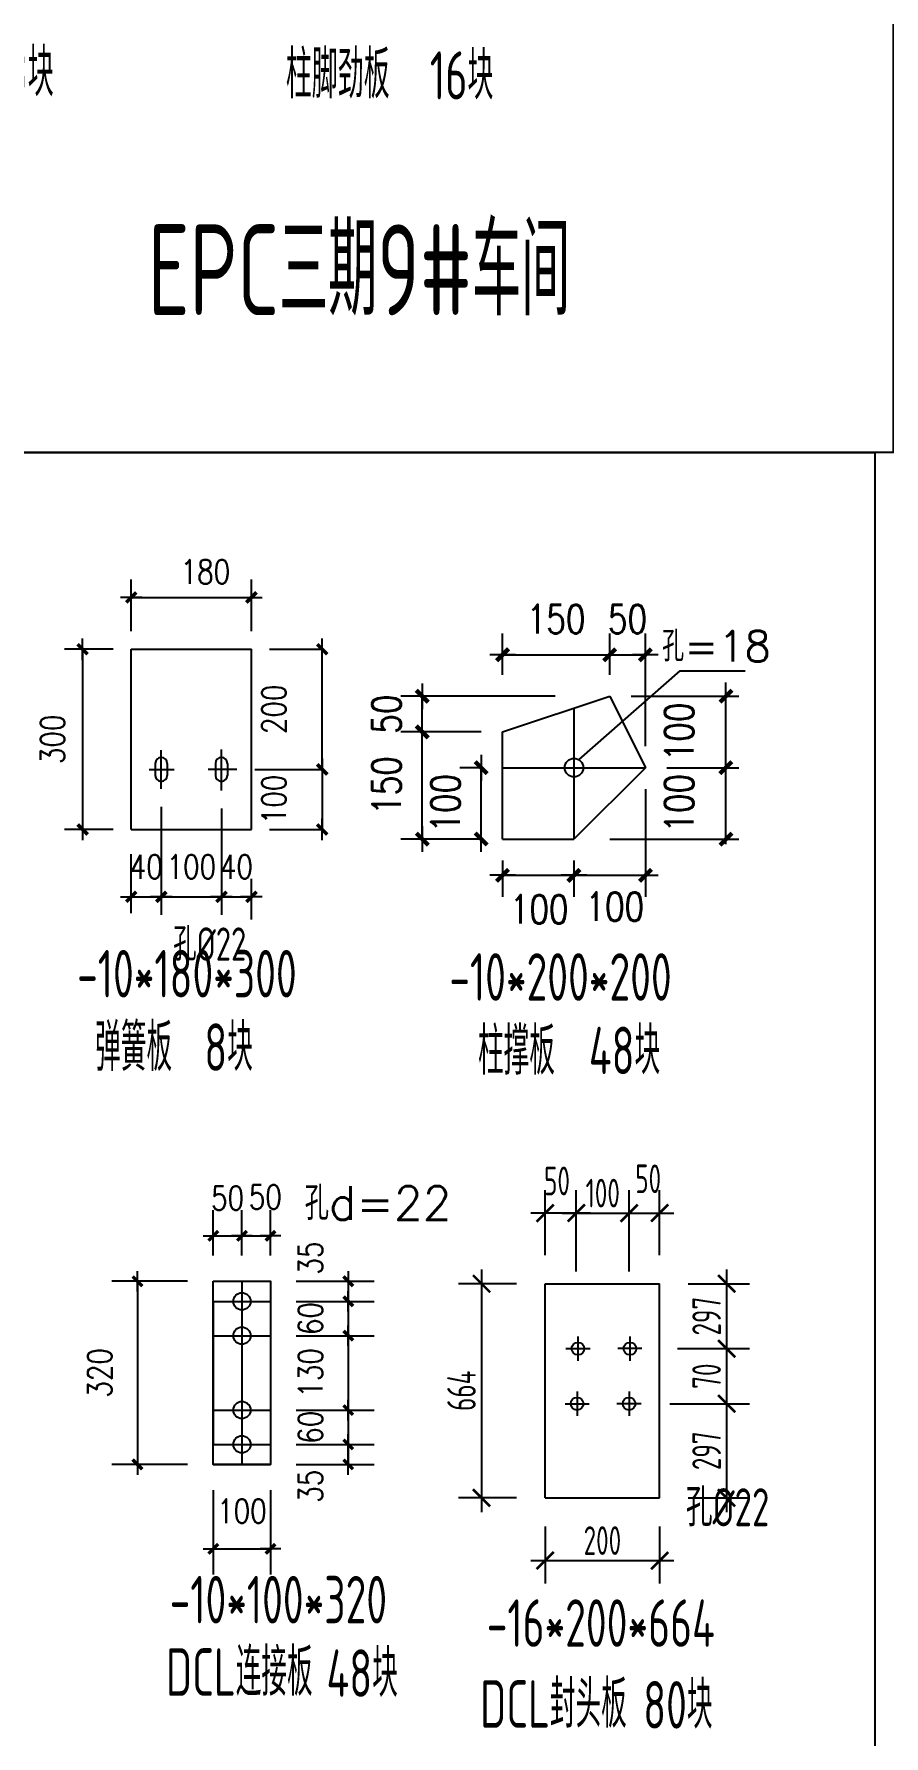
# Model space of a CAD drawing. Header units: millimetres. Extents: x 2451220 to 4527627, y -5186613 to -1639140.
# Drawn here: x 2467979 to 2470949, y -1691506 to -1685558 of the extents above; entities that cross this region are included whole.
import ezdxf
from ezdxf.enums import TextEntityAlignment as Align

# ---------------------------------------------------------------- set-up
doc = ezdxf.new("R2010")
doc.units = ezdxf.units.MM
doc.header["$LTSCALE"] = 1000
doc.header["$PDMODE"] = 34
doc.linetypes.add('CENTER', pattern=[50.8, 31.75, -6.35, 6.35, -6.35])
doc.layers.add('ADIM', color=3, linetype='Continuous')
doc.layers.add('轴线层', color=1, linetype='CENTER', lineweight=15)
doc.layers.add('钢架', color=7, linetype='Continuous', lineweight=25)
doc.styles.add('DIM_FONT', font='simplex.shx', dxfattribs={"width": 0.8, "bigfont": 'hztxt.shx'})
doc.styles.add('hz', font='gbenor.shx', dxfattribs={"width": 0.75, "height": 100, "bigfont": 'gbcbig.shx'})
doc.styles.get("Standard").update_dxf_attribs({"font": 'txt', "bigfont": 'gbcbig.shx'})
doc.styles.add('TSSD_Label', font='Tssdeng.shx', dxfattribs={"width": 0.7, "bigfont": 'hztxt.shx'})
doc.dimstyles.new('WGH(2)', dxfattribs={"dimscale": 1.2, "dimtxt": 100, "dimasz": 0.5, "dimexe": 75, "dimexo": 75, "dimgap": 75, "dimtad": 1, "dimdec": 0, "dimlfac": 0.5, "dimzin": 0, "dimdsep": 46, "dimtxsty": 'DIM_FONT', "dimblk1": '_DIMX', "dimblk2": '_DIMX', "dimsah": 1, "dimcen": 0.09, "dimclrd": 3, "dimclre": 3, "dimclrt": 7, "dimadec": 0, "dimazin": 0, "dimtfac": 1, "dimtdec": 0, "dimtix": 1, "dimtmove": 2, "dimatfit": 3, "dimldrblk": '_DIMX', "dimfxl": 1, "dimtolj": 1, "dimtzin": 0, "dimarcsym": 0})
doc.dimstyles.new('细化2倍GJ标注', dxfattribs={"dimtxt": 150, "dimasz": 60, "dimexe": 80, "dimexo": 100, "dimgap": 20, "dimtad": 1, "dimdec": 0, "dimlfac": 0.5, "dimzin": 0, "dimdsep": 46, "dimtxsty": 'hz', "dimblk1": 'ARCHTICK', "dimblk2": 'ARCHTICK', "dimsah": 1, "dimcen": 0.09, "dimdle": 50, "dimclrd": 3, "dimclre": 3, "dimclrt": 7, "dimadec": 0, "dimazin": 0, "dimtfac": 1, "dimtdec": 0, "dimtix": 1, "dimtmove": 2, "dimatfit": 3, "dimfxl": 1, "dimtolj": 1, "dimtzin": 0, "dimarcsym": 0})

# ---------------------------------------------------------------- blocks, each defined once
blk = doc.blocks.new('_DIMX')
blk.add_line((-150, 0), (150, 0))
at = {"const_width": 50}
blk.add_lwpolyline([(-70, -70), (70, 70)], dxfattribs=at)
blk = doc.blocks.new('*D1272')
at = {"color": 3, "lineweight": -2}
for p, q in [((2468515.1, -1689917.3), (2468250, -1689917.3)), ((2468340, -1689917.5), (2468340, -1690557)), ((2468515.1, -1690557.3), (2468250, -1690557.3))]:
    blk.add_line(p, q, dxfattribs=at)
at = {"layer": 'Defpoints', "color": 0}
for p in [(2468605.1, -1689917.3), (2468340, -1690557.3), (2468605.1, -1690557.3)]:
    blk.add_point(p, dxfattribs=at)
at = {"color": 3, "lineweight": -2, "xscale": 0.24, "yscale": 0.24, "zscale": 0.24}
for p, rotation in [((2468340, -1689917.3), 90), ((2468340, -1690557.3), 270)]:
    blk.add_blockref('_DIMX', p, dxfattribs=dict(at, rotation=rotation))
at = {"color": 7, "insert": (2468208, -1690237.3), "char_height": 84, "attachment_point": 5, "rotation": 90, "style": 'DIM_FONT'}
blk.add_mtext('\\A1;320', dxfattribs=at)
blk = doc.blocks.new('*D1273')
at = {"color": 3, "lineweight": -2}
for p, q in [((2468895.1, -1689917.3), (2469166.8, -1689917.3)), ((2469076.8, -1689917), (2469076.8, -1689916.8)), ((2469076.8, -1689917.3), (2469076.8, -1689987.3)), ((2468895.1, -1689987.3), (2469166.8, -1689987.3)), ((2469076.8, -1689987.5), (2469076.8, -1689987.7))]:
    blk.add_line(p, q, dxfattribs=at)
at = {"layer": 'Defpoints', "color": 0}
for p in [(2468805.1, -1689917.3), (2468805.1, -1689987.3), (2469076.8, -1689987.3)]:
    blk.add_point(p, dxfattribs=at)
at = {"color": 3, "lineweight": -2, "xscale": 0.24, "yscale": 0.24, "zscale": 0.24}
for p, rotation in [((2469076.8, -1689917.3), 270), ((2469076.8, -1689987.3), 90)]:
    blk.add_blockref('_DIMX', p, dxfattribs=dict(at, rotation=rotation))
at = {"color": 7, "insert": (2468944.8, -1689835.9), "char_height": 84, "attachment_point": 5, "rotation": 90, "style": 'DIM_FONT'}
blk.add_mtext('\\A1;35', dxfattribs=at)
blk = doc.blocks.new('*D1274')
at = {"color": 3, "lineweight": -2}
for p, q in [((2468895.1, -1689987.3), (2469166.8, -1689987.3)), ((2469076.8, -1689987), (2469076.8, -1689986.8)), ((2469076.8, -1689987.3), (2469076.8, -1690107.3)), ((2468895.1, -1690107.3), (2469166.8, -1690107.3)), ((2469076.8, -1690107.5), (2469076.8, -1690107.7))]:
    blk.add_line(p, q, dxfattribs=at)
at = {"layer": 'Defpoints', "color": 0}
for p in [(2468805.1, -1689987.3), (2468805.1, -1690107.3), (2469076.8, -1690107.3)]:
    blk.add_point(p, dxfattribs=at)
at = {"color": 3, "lineweight": -2, "xscale": 0.24, "yscale": 0.24, "zscale": 0.24}
for p, rotation in [((2469076.8, -1689987.3), 270), ((2469076.8, -1690107.3), 90)]:
    blk.add_blockref('_DIMX', p, dxfattribs=dict(at, rotation=rotation))
at = {"color": 7, "insert": (2468944.8, -1690047.3), "char_height": 84, "attachment_point": 5, "rotation": 90, "style": 'DIM_FONT'}
blk.add_mtext('\\A1;60', dxfattribs=at)
blk = doc.blocks.new('*D1275')
at = {"color": 3, "lineweight": -2}
for p, q in [((2469076.8, -1690107), (2469076.8, -1690106.8)), ((2468895.1, -1690107.3), (2469166.8, -1690107.3)), ((2469076.8, -1690107.3), (2469076.8, -1690367.3)), ((2468895.1, -1690367.3), (2469166.8, -1690367.3)), ((2469076.8, -1690367.5), (2469076.8, -1690367.7))]:
    blk.add_line(p, q, dxfattribs=at)
at = {"layer": 'Defpoints', "color": 0}
for p in [(2468805.1, -1690107.3), (2468805.1, -1690367.3), (2469076.8, -1690367.3)]:
    blk.add_point(p, dxfattribs=at)
at = {"color": 3, "lineweight": -2, "xscale": 0.24, "yscale": 0.24, "zscale": 0.24}
for p, rotation in [((2469076.8, -1690107.3), 270), ((2469076.8, -1690367.3), 90)]:
    blk.add_blockref('_DIMX', p, dxfattribs=dict(at, rotation=rotation))
at = {"color": 7, "insert": (2468944.8, -1690237.3), "char_height": 84, "attachment_point": 5, "rotation": 90, "style": 'DIM_FONT'}
blk.add_mtext('\\A1;130', dxfattribs=at)
blk = doc.blocks.new('*D1276')
at = {"color": 3, "lineweight": -2}
for p, q in [((2468895.1, -1690367.3), (2469166.8, -1690367.3)), ((2469076.8, -1690367), (2469076.8, -1690366.8)), ((2469076.8, -1690367.3), (2469076.8, -1690487.3)), ((2468895.1, -1690487.3), (2469166.8, -1690487.3)), ((2469076.8, -1690487.5), (2469076.8, -1690487.7))]:
    blk.add_line(p, q, dxfattribs=at)
at = {"layer": 'Defpoints', "color": 0}
for p in [(2468805.1, -1690367.3), (2468805.1, -1690487.3), (2469076.8, -1690487.3)]:
    blk.add_point(p, dxfattribs=at)
at = {"color": 3, "lineweight": -2, "xscale": 0.24, "yscale": 0.24, "zscale": 0.24}
for p, rotation in [((2469076.8, -1690367.3), 270), ((2469076.8, -1690487.3), 90)]:
    blk.add_blockref('_DIMX', p, dxfattribs=dict(at, rotation=rotation))
at = {"color": 7, "insert": (2468944.8, -1690427.3), "char_height": 84, "attachment_point": 5, "rotation": 90, "style": 'DIM_FONT'}
blk.add_mtext('\\A1;60', dxfattribs=at)
blk = doc.blocks.new('*D1277')
at = {"color": 3, "lineweight": -2}
for p, q in [((2468895.1, -1690487.3), (2469166.8, -1690487.3)), ((2469076.8, -1690487), (2469076.8, -1690486.8)), ((2469076.8, -1690487.3), (2469076.8, -1690557.3)), ((2468895.1, -1690557.3), (2469166.8, -1690557.3)), ((2469076.8, -1690557.5), (2469076.8, -1690557.7))]:
    blk.add_line(p, q, dxfattribs=at)
at = {"layer": 'Defpoints', "color": 0}
for p in [(2468805.1, -1690487.3), (2468805.1, -1690557.3), (2469076.8, -1690557.3)]:
    blk.add_point(p, dxfattribs=at)
at = {"color": 3, "lineweight": -2, "xscale": 0.24, "yscale": 0.24, "zscale": 0.24}
for p, rotation in [((2469076.8, -1690487.3), 270), ((2469076.8, -1690557.3), 90)]:
    blk.add_blockref('_DIMX', p, dxfattribs=dict(at, rotation=rotation))
at = {"color": 7, "insert": (2468944.8, -1690633.6), "char_height": 84, "attachment_point": 5, "rotation": 90, "style": 'DIM_FONT'}
blk.add_mtext('\\A1;35', dxfattribs=at)
blk = doc.blocks.new('*D1278')
at = {"color": 3, "lineweight": -2}
for p, q in [((2468605.1, -1689827.3), (2468605.1, -1689668.3)), ((2468705.1, -1689827.3), (2468705.1, -1689668.3)), ((2468604.9, -1689758.3), (2468604.6, -1689758.3)), ((2468605.1, -1689758.3), (2468705.1, -1689758.3)), ((2468705.3, -1689758.3), (2468705.6, -1689758.3))]:
    blk.add_line(p, q, dxfattribs=at)
at = {"layer": 'Defpoints', "color": 0}
for p in [(2468705.1, -1689758.3), (2468605.1, -1689917.3), (2468705.1, -1689917.3)]:
    blk.add_point(p, dxfattribs=at)
at = {"color": 3, "lineweight": -2, "xscale": 0.24, "yscale": 0.24, "zscale": 0.24}
blk.add_blockref('_DIMX', (2468605.1, -1689758.3), dxfattribs=at)
at = {"color": 3, "lineweight": -2, "xscale": 0.24, "yscale": 0.24, "zscale": 0.24, "rotation": 180}
blk.add_blockref('_DIMX', (2468705.1, -1689758.3), dxfattribs=at)
at = {"color": 7, "insert": (2468655.1, -1689626.3), "char_height": 84, "attachment_point": 5, "style": 'DIM_FONT'}
blk.add_mtext('\\A1;50', dxfattribs=at)
blk = doc.blocks.new('*D1279')
at = {"color": 3, "lineweight": -2}
for p, q in [((2468705.1, -1689827.3), (2468705.1, -1689668.3)), ((2468805.1, -1689827.3), (2468805.1, -1689668.3)), ((2468704.9, -1689758.3), (2468704.6, -1689758.3)), ((2468705.1, -1689758.3), (2468805.1, -1689758.3)), ((2468805.3, -1689758.3), (2468805.6, -1689758.3))]:
    blk.add_line(p, q, dxfattribs=at)
at = {"layer": 'Defpoints', "color": 0}
for p in [(2468805.1, -1689758.3), (2468705.1, -1689917.3), (2468805.1, -1689917.3)]:
    blk.add_point(p, dxfattribs=at)
at = {"color": 3, "lineweight": -2, "xscale": 0.24, "yscale": 0.24, "zscale": 0.24}
blk.add_blockref('_DIMX', (2468705.1, -1689758.3), dxfattribs=at)
at = {"color": 3, "lineweight": -2, "xscale": 0.24, "yscale": 0.24, "zscale": 0.24, "rotation": 180}
blk.add_blockref('_DIMX', (2468805.1, -1689758.3), dxfattribs=at)
at = {"color": 7, "insert": (2468786.9, -1689622.5), "char_height": 84, "attachment_point": 5, "style": 'DIM_FONT'}
blk.add_mtext('\\A1;50', dxfattribs=at)
blk = doc.blocks.new('*D1280')
at = {"color": 3, "lineweight": -2}
for p, q in [((2468605.1, -1690647.3), (2468605.1, -1690942.5)), ((2468805.1, -1690647.3), (2468805.1, -1690942.5)), ((2468604.9, -1690852.5), (2468604.6, -1690852.5)), ((2468605.1, -1690852.5), (2468805.1, -1690852.5)), ((2468805.3, -1690852.5), (2468805.6, -1690852.5))]:
    blk.add_line(p, q, dxfattribs=at)
at = {"layer": 'Defpoints', "color": 0}
for p in [(2468605.1, -1690557.3), (2468805.1, -1690557.3), (2468805.1, -1690852.5)]:
    blk.add_point(p, dxfattribs=at)
at = {"color": 3, "lineweight": -2, "xscale": 0.24, "yscale": 0.24, "zscale": 0.24}
blk.add_blockref('_DIMX', (2468605.1, -1690852.5), dxfattribs=at)
at = {"color": 3, "lineweight": -2, "xscale": 0.24, "yscale": 0.24, "zscale": 0.24, "rotation": 180}
blk.add_blockref('_DIMX', (2468805.1, -1690852.5), dxfattribs=at)
at = {"color": 7, "insert": (2468705.1, -1690720.5), "char_height": 84, "attachment_point": 5, "style": 'DIM_FONT'}
blk.add_mtext('\\A1;100', dxfattribs=at)
blk = doc.blocks.new('_ArchTick')
at = {"color": 0, "linetype": 'ByBlock', "const_width": 0.15}
blk.add_lwpolyline([(-0.5, -0.5), (0.5, 0.5)], dxfattribs=at)
blk = doc.blocks.new('*D1387')
at = {"color": 3, "lineweight": -2}
for p, q in [((2469764.9, -1689825.5), (2469764.9, -1689598.9)), ((2469873.8, -1689883.2), (2469873.8, -1689598.9)), ((2469923.8, -1689678.9), (2469714.9, -1689678.9))]:
    blk.add_line(p, q, dxfattribs=at)
at = {"layer": 'Defpoints', "color": 0}
for p in [(2469764.9, -1689678.9), (2469764.9, -1689925.5), (2469873.8, -1689983.2)]:
    blk.add_point(p, dxfattribs=at)
at = {"color": 3, "lineweight": -2, "xscale": 60, "yscale": 60, "zscale": 60, "rotation": 180}
blk.add_blockref('_ArchTick', (2469764.9, -1689678.9), dxfattribs=at)
at = {"color": 3, "lineweight": -2, "xscale": 60, "yscale": 60, "zscale": 60}
blk.add_blockref('_ArchTick', (2469873.8, -1689678.9), dxfattribs=at)
at = {"color": 7, "insert": (2469806.3, -1689566.6), "char_height": 100, "attachment_point": 5, "style": 'hz'}
blk.add_mtext('\\A1;50', dxfattribs=at)
blk = doc.blocks.new('*D167')
at = {"color": 3, "lineweight": -2}
for p, q in [((2469873.8, -1689783.2), (2469873.8, -1689598.9)), ((2470058.5, -1689883.2), (2470058.5, -1689598.9)), ((2469823.8, -1689678.9), (2470108.5, -1689678.9))]:
    blk.add_line(p, q, dxfattribs=at)
at = {"layer": 'Defpoints', "color": 0}
for p in [(2470058.5, -1689678.9), (2469873.8, -1689883.2), (2470058.5, -1689983.2)]:
    blk.add_point(p, dxfattribs=at)
at = {"color": 3, "lineweight": -2, "xscale": 60, "yscale": 60, "zscale": 60, "rotation": 180}
blk.add_blockref('_ArchTick', (2469873.8, -1689678.9), dxfattribs=at)
at = {"color": 3, "lineweight": -2, "xscale": 60, "yscale": 60, "zscale": 60}
blk.add_blockref('_ArchTick', (2470058.5, -1689678.9), dxfattribs=at)
at = {"color": 7, "insert": (2469966.2, -1689608.9), "char_height": 100, "attachment_point": 5, "style": 'hz'}
blk.add_mtext('\\A1;100', dxfattribs=at)
blk = doc.blocks.new('*D1388')
at = {"color": 3, "lineweight": -2}
for p, q in [((2470058.5, -1689783.2), (2470058.5, -1689598.9)), ((2470164.9, -1689825.5), (2470164.9, -1689598.9)), ((2470008.5, -1689678.9), (2470214.9, -1689678.9))]:
    blk.add_line(p, q, dxfattribs=at)
at = {"layer": 'Defpoints', "color": 0}
for p in [(2470164.9, -1689678.9), (2470058.5, -1689883.2), (2470164.9, -1689925.5)]:
    blk.add_point(p, dxfattribs=at)
at = {"color": 3, "lineweight": -2, "xscale": 60, "yscale": 60, "zscale": 60, "rotation": 180}
blk.add_blockref('_ArchTick', (2470058.5, -1689678.9), dxfattribs=at)
at = {"color": 3, "lineweight": -2, "xscale": 60, "yscale": 60, "zscale": 60}
blk.add_blockref('_ArchTick', (2470164.9, -1689678.9), dxfattribs=at)
at = {"color": 7, "insert": (2470124.9, -1689558.9), "char_height": 100, "attachment_point": 5, "style": 'hz'}
blk.add_mtext('\\A1;50', dxfattribs=at)
blk = doc.blocks.new('*D168')
at = {"color": 3, "lineweight": -2}
for p, q in [((2470264.9, -1689925.5), (2470479, -1689925.5)), ((2470399, -1689875.5), (2470399, -1690202.6)), ((2470227.1, -1690152.6), (2470479, -1690152.6))]:
    blk.add_line(p, q, dxfattribs=at)
at = {"layer": 'Defpoints', "color": 0}
for p in [(2470164.9, -1689925.5), (2470127.1, -1690152.6), (2470399, -1690152.6)]:
    blk.add_point(p, dxfattribs=at)
at = {"color": 3, "lineweight": -2, "xscale": 60, "yscale": 60, "zscale": 60}
for p, rotation in [((2470399, -1689925.5), 90), ((2470399, -1690152.6), 270)]:
    blk.add_blockref('_ArchTick', p, dxfattribs=dict(at, rotation=rotation))
at = {"color": 7, "insert": (2470329, -1690039), "char_height": 100, "attachment_point": 5, "rotation": 90, "style": 'hz'}
blk.add_mtext('\\A1;297', dxfattribs=at)
blk = doc.blocks.new('*D169')
at = {"color": 3, "lineweight": -2}
for p, q in [((2470399, -1690102.6), (2470399, -1690395.1)), ((2470327.1, -1690152.6), (2470479, -1690152.6)), ((2470200.2, -1690345.1), (2470479, -1690345.1))]:
    blk.add_line(p, q, dxfattribs=at)
at = {"layer": 'Defpoints', "color": 0}
for p in [(2470227.1, -1690152.6), (2470100.2, -1690345.1), (2470399, -1690345.1)]:
    blk.add_point(p, dxfattribs=at)
at = {"color": 3, "lineweight": -2, "xscale": 60, "yscale": 60, "zscale": 60}
for p, rotation in [((2470399, -1690152.6), 90), ((2470399, -1690345.1), 270)]:
    blk.add_blockref('_ArchTick', p, dxfattribs=dict(at, rotation=rotation))
at = {"color": 7, "insert": (2470329, -1690248.8), "char_height": 100, "attachment_point": 5, "rotation": 90, "style": 'hz'}
blk.add_mtext('\\A1;70', dxfattribs=at)
blk = doc.blocks.new('*D170')
at = {"color": 3, "lineweight": -2}
for p, q in [((2470399, -1690295.1), (2470399, -1690724.1)), ((2470200.2, -1690345.1), (2470479, -1690345.1)), ((2470264.9, -1690674.1), (2470479, -1690674.1))]:
    blk.add_line(p, q, dxfattribs=at)
at = {"layer": 'Defpoints', "color": 0}
for p in [(2470100.2, -1690345.1), (2470164.9, -1690674.1), (2470399, -1690674.1)]:
    blk.add_point(p, dxfattribs=at)
at = {"color": 3, "lineweight": -2, "xscale": 60, "yscale": 60, "zscale": 60}
for p, rotation in [((2470399, -1690345.1), 90), ((2470399, -1690674.1), 270)]:
    blk.add_blockref('_ArchTick', p, dxfattribs=dict(at, rotation=rotation))
at = {"color": 7, "insert": (2470329, -1690509.6), "char_height": 100, "attachment_point": 5, "rotation": 90, "style": 'hz'}
blk.add_mtext('\\A1;297', dxfattribs=at)
blk = doc.blocks.new('*D1389')
at = {"color": 3, "lineweight": -2}
for p, q in [((2469664.9, -1689925.5), (2469462.4, -1689925.5)), ((2469542.4, -1689875.5), (2469542.4, -1690724.1)), ((2469664.9, -1690674.1), (2469462.4, -1690674.1))]:
    blk.add_line(p, q, dxfattribs=at)
at = {"layer": 'Defpoints', "color": 0}
for p in [(2469764.9, -1689925.5), (2469542.4, -1690674.1), (2469764.9, -1690674.1)]:
    blk.add_point(p, dxfattribs=at)
at = {"color": 3, "lineweight": -2, "xscale": 60, "yscale": 60, "zscale": 60}
for p, rotation in [((2469542.4, -1689925.5), 90), ((2469542.4, -1690674.1), 270)]:
    blk.add_blockref('_ArchTick', p, dxfattribs=dict(at, rotation=rotation))
at = {"color": 7, "insert": (2469472.4, -1690299.8), "char_height": 100, "attachment_point": 5, "rotation": 90, "style": 'hz'}
blk.add_mtext('\\A1;664', dxfattribs=at)
blk = doc.blocks.new('*D171')
at = {"color": 3, "lineweight": -2}
for p, q in [((2469764.9, -1690774.1), (2469764.9, -1690973.5)), ((2470164.9, -1690774.1), (2470164.9, -1690973.5)), ((2469714.9, -1690893.5), (2470214.9, -1690893.5))]:
    blk.add_line(p, q, dxfattribs=at)
at = {"layer": 'Defpoints', "color": 0}
for p in [(2469764.9, -1690674.1), (2470164.9, -1690674.1), (2470164.9, -1690893.5)]:
    blk.add_point(p, dxfattribs=at)
at = {"color": 3, "lineweight": -2, "xscale": 60, "yscale": 60, "zscale": 60, "rotation": 180}
blk.add_blockref('_ArchTick', (2469764.9, -1690893.5), dxfattribs=at)
at = {"color": 3, "lineweight": -2, "xscale": 60, "yscale": 60, "zscale": 60}
blk.add_blockref('_ArchTick', (2470164.9, -1690893.5), dxfattribs=at)
at = {"color": 7, "insert": (2469964.9, -1690823.5), "char_height": 100, "attachment_point": 5, "style": 'hz'}
blk.add_mtext('\\A1;200', dxfattribs=at)

msp = doc.modelspace()

# ---------------------------------------------------------------- linework, layer by layer
at = {"color": 3}
for p, q in [((2468318.4, -1687644.9), (2468318.4, -1687463.7)), ((2468738.4, -1687644.9), (2468738.4, -1687463.7)), ((2468318.7, -1687526.7), (2468738.2, -1687526.7)), ((2469616, -1687797.4), (2469616, -1687652.4)), ((2469990.4, -1687797.4), (2469990.4, -1687652.4)), ((2469990.4, -1687797.4), (2469990.4, -1687652.4)), ((2470115.2, -1688047), (2470115.2, -1687652.4)), ((2468255.4, -1687707.9), (2468085.4, -1687707.9)), ((2468148.4, -1687708.1), (2468148.4, -1688337.6)), ((2468801.4, -1687707.9), (2468985, -1687707.9)), ((2468985.7, -1688127.6), (2468985.7, -1687708.1)), ((2469616.3, -1687727.3), (2469990.1, -1687727.3)), ((2469990.1, -1687727.3), (2469989.8, -1687727.3)), ((2469990.4, -1687727.3), (2470115.2, -1687727.3)), ((2470115.5, -1687727.3), (2470115.8, -1687727.3)), ((2470396.7, -1688198.3), (2470396.7, -1687824.5)), ((2469799.4, -1687872.3), (2469260.5, -1687872.3)), ((2469335.4, -1687997.1), (2469335.4, -1687872.3)), ((2470065.3, -1687872.3), (2470432.8, -1687872.3)), ((2469541.1, -1687997.1), (2469260.5, -1687997.1)), ((2469541.1, -1687997.1), (2469260.5, -1687997.1)), ((2469335.4, -1688371.2), (2469335.4, -1687997.4)), ((2469335.4, -1687997.4), (2469335.4, -1687997.7)), ((2470396.7, -1688389.6), (2470396.7, -1688015.8)), ((2468750.6, -1688127.9), (2468985, -1688127.9)), ((2468813.6, -1688127.9), (2468985, -1688127.9)), ((2468985.7, -1688127.6), (2468985.7, -1688127.4)), ((2468985.7, -1688127.9), (2468985.7, -1688337.9)), ((2469541.1, -1688121.9), (2469466.3, -1688121.9)), ((2469541.1, -1688121.6), (2469541.1, -1688121.3)), ((2469541.1, -1688371.5), (2469541.1, -1688121.9)), ((2470190.1, -1688121.9), (2470432.8, -1688121.9)), ((2470190.1, -1688121.9), (2470432.8, -1688121.9)), ((2470115.2, -1688196.8), (2470115.2, -1688573.1)), ((2468423.4, -1688258.4), (2468423.4, -1688636.3)), ((2468633.4, -1688264.7), (2468633.4, -1688636.3)), ((2468255.4, -1688337.9), (2468085.4, -1688337.9)), ((2468801.4, -1688337.9), (2468985, -1688337.9)), ((2468985.7, -1688338.1), (2468985.7, -1688338.4)), ((2469541.1, -1688371.5), (2469260.5, -1688371.5)), ((2469541.1, -1688371.5), (2469466.3, -1688371.5)), ((2469541.1, -1688371.8), (2469541.1, -1688372.1)), ((2469990.4, -1688371.5), (2470432.8, -1688371.5)), ((2468423.4, -1688400.9), (2468423.4, -1688636.3)), ((2468633.4, -1688400.9), (2468633.4, -1688636.3)), ((2469616, -1688446.4), (2469616, -1688573.1)), ((2469616.3, -1688498.2), (2469865.3, -1688498.2)), ((2469865.6, -1688446.4), (2469865.6, -1688573.1)), ((2469865.6, -1688446.4), (2469865.6, -1688573.1)), ((2469865.9, -1688498.2), (2470114.9, -1688498.2)), ((2468738.4, -1688652.8), (2468738.4, -1688510.3)), ((2468318.2, -1688573.3), (2468317.9, -1688573.3)), ((2468318.4, -1688573.3), (2468423.4, -1688573.3)), ((2468423.2, -1688573.3), (2468422.9, -1688573.3)), ((2468423.4, -1688573.3), (2468633.4, -1688573.3)), ((2468423.7, -1688573.3), (2468423.9, -1688573.3)), ((2468633.2, -1688573.3), (2468632.9, -1688573.3)), ((2468633.4, -1688573.3), (2468738.4, -1688573.3)), ((2468633.7, -1688573.3), (2468633.9, -1688573.3)), ((2468738.7, -1688573.3), (2468738.9, -1688573.3))]:
    msp.add_line(p, q, dxfattribs=at)
for p, q in [((2468318.4, -1687707.9), (2468738.4, -1687707.9)), ((2468318.4, -1688337.9), (2468318.4, -1687707.9)), ((2468738.4, -1688337.9), (2468738.4, -1687707.9)), ((2470235.6, -1687784), (2469882.1, -1688093.9)), ((2470235.6, -1687784), (2470463.4, -1687784)), ((2469616, -1687997.1), (2469990.4, -1687872.3)), ((2469990.4, -1687872.3), (2470115.2, -1688121.9)), ((2469865.6, -1687913.9), (2469865.6, -1688371.5)), ((2469865.6, -1687913.9), (2469865.6, -1688371.5)), ((2469616, -1688371.5), (2469616, -1687997.1)), ((2468423.4, -1688195.4), (2468423.4, -1688060.9)), ((2468633.4, -1688201.7), (2468633.4, -1688058.4)), ((2468380.7, -1688127.9), (2468468.8, -1688127.9)), ((2468402.4, -1688106.9), (2468402.4, -1688148.9)), ((2468444.4, -1688106.9), (2468444.4, -1688148.9)), ((2468687.6, -1688127.9), (2468587, -1688127.9)), ((2468612.4, -1688106.9), (2468612.4, -1688148.9)), ((2468654.4, -1688106.9), (2468654.4, -1688148.9)), ((2469616, -1688121.9), (2470115.2, -1688121.9)), ((2470115.2, -1688121.9), (2469865.6, -1688371.5)), ((2468318.4, -1688337.9), (2468738.4, -1688337.9)), ((2469616, -1688371.5), (2469865.6, -1688371.5)), ((2468318.4, -1688630.3), (2468318.4, -1688423.9)), ((2468605.1, -1689917.3), (2468805.1, -1689917.3)), ((2468705.1, -1689917.3), (2468705.1, -1690557.3)), ((2469764.9, -1689925.5), (2470164.9, -1689925.5)), ((2469764.9, -1690485.5), (2469764.9, -1689925.5)), ((2469823.8, -1689925.5), (2469866, -1689925.5)), ((2470164.9, -1690485.5), (2470164.9, -1689925.5)), ((2468605.1, -1689987.3), (2468605.1, -1690487.3)), ((2468605.1, -1689987.3), (2468805.1, -1689987.3)), ((2468605.1, -1689987.3), (2468805.1, -1689987.3)), ((2468805.1, -1689987.3), (2468805.1, -1690487.3)), ((2468605.1, -1690107.3), (2468805.1, -1690107.3)), ((2469837.2, -1690152.6), (2469921.7, -1690152.6)), ((2469879.4, -1690110.3), (2469879.4, -1690194.8)), ((2470103.2, -1690152.6), (2470018.8, -1690152.6)), ((2470061, -1690110.3), (2470061, -1690194.8)), ((2469876.5, -1690302.8), (2469876.5, -1690387.3)), ((2470058, -1690302.8), (2470058, -1690387.3)), ((2468605.1, -1690367.3), (2468805.1, -1690367.3)), ((2469834.2, -1690345.1), (2469918.7, -1690345.1)), ((2470100.2, -1690345.1), (2470015.8, -1690345.1)), ((2468605.1, -1690487.3), (2468805.1, -1690487.3)), ((2468605.1, -1690557.3), (2468805.1, -1690557.3))]:
    msp.add_line(p, q)
at = {"color": 1}
for p, q in [((2469764.9, -1690674.1), (2469764.9, -1690485.5)), ((2470164.9, -1690674.1), (2470164.9, -1690485.5)), ((2469764.9, -1690674.1), (2470164.9, -1690674.1))]:
    msp.add_line(p, q, dxfattribs=at)
for points in [[(2457524.9, -1676748.2), (2470981.3, -1676748.2), (2470981.3, -1687020.3), (2457524.9, -1687020.3)], [(2457524.9, -1687020.3), (2470916.5, -1687020.3), (2470916.5, -1696967.7), (2457524.9, -1696967.7)], [(2468605.1, -1689917.3), (2468805.1, -1689917.3), (2468805.1, -1690557.3), (2468605.1, -1690557.3)]]:
    msp.add_lwpolyline(points, close=True)
for centre, radius in [((2469865.6, -1688121.9), 32.4), ((2468705.1, -1689987.3), 30), ((2468705.1, -1690107.3), 30), ((2469879.4, -1690152.6), 22), ((2470061, -1690152.6), 22), ((2468705.1, -1690367.3), 30), ((2469876.5, -1690345.1), 22), ((2470058, -1690345.1), 22), ((2468705.1, -1690487.3), 30)]:
    msp.add_circle(centre, radius)
for centre, start, end in [((2468423.4, -1688106.9), 0, 180), ((2468633.4, -1688106.9), 0, 180), ((2468423.4, -1688148.9), 180, 0), ((2468633.4, -1688148.9), 180, 0)]:
    msp.add_arc(centre, 21, start, end)

# ---------------------------------------------------------------- block references
at = {"color": 3}
for p, xscale, yscale, zscale, rotation in [((2468318.4, -1687526.7), 0.2520000003278255, 0.2519999998621643, 0.252, 180), ((2468148.4, -1687707.9), 0.2519999998621643, 0.2519999998621643, 0.252, 90), ((2468985.7, -1687707.9), 0.2519999998621643, 0.2519999998621643, 0.252, 90), ((2469616, -1687727.3), 0.299519999884069, 0.299519999884069, 0.29952, 180), ((2470115.2, -1687727.3), 0.299519999884069, 0.299519999884069, 0.29952, 180), ((2469335.4, -1687872.3), 0.299519999884069, 0.299519999884069, 0.29952, 270), ((2469335.4, -1687997.1), 0.299519999884069, 0.299519999884069, 0.29952, 90), ((2469335.4, -1687997.1), 0.299519999884069, 0.299519999884069, 0.29952, 90), ((2469541.1, -1688121.9), 0.299519999884069, 0.299519999884069, 0.29952, 270), ((2468985.7, -1688127.9), 0.2519999998621643, 0.2519999998621643, 0.252, 270), ((2468985.7, -1688127.9), 0.2519999998621643, 0.2519999998621643, 0.252, 270), ((2468148.4, -1688337.9), 0.2519999998621643, 0.2519999998621643, 0.252, 270), ((2468985.7, -1688337.9), 0.2519999998621643, 0.2519999998621643, 0.252, 90), ((2469335.4, -1688371.5), 0.299519999884069, 0.299519999884069, 0.29952, 270), ((2469541.1, -1688371.5), 0.299519999884069, 0.299519999884069, 0.29952, 90), ((2469616, -1688498.2), 0.299519999884069, 0.299519999884069, 0.29952, 180), ((2469865.6, -1688498.2), 0.299519999884069, 0.299519999884069, 0.29952, 180), ((2468423.4, -1688573.3), 0.2520000003278255, 0.2519999998621643, 0.252, 180), ((2468633.4, -1688573.3), 0.2520000003278255, 0.2519999998621643, 0.252, 180), ((2468738.4, -1688573.3), 0.2520000003278255, 0.2519999998621643, 0.252, 180)]:
    msp.add_blockref('_DIMX', p, dxfattribs=dict(at, xscale=xscale, yscale=yscale, zscale=zscale, rotation=rotation))
for p, xscale, yscale, zscale in [((2468738.4, -1687526.7), 0.2520000003278255, 0.2519999998621643, 0.252), ((2469990.4, -1687727.3), 0.299519999884069, 0.299519999884069, 0.29952), ((2469990.4, -1687727.3), 0.299519999884069, 0.299519999884069, 0.29952), ((2470396.7, -1687872.3), 0.299519999884069, 0.299519999884069, 0.29952), ((2470396.7, -1688121.9), 0.299519999884069, 0.299519999884069, 0.29952), ((2470396.7, -1688371.5), 0.299519999884069, 0.299519999884069, 0.29952), ((2469865.6, -1688498.2), 0.299519999884069, 0.299519999884069, 0.29952), ((2470115.2, -1688498.2), 0.299519999884069, 0.299519999884069, 0.29952), ((2468318.4, -1688573.3), 0.2520000003278255, 0.2519999998621643, 0.252), ((2468423.4, -1688573.3), 0.2520000003278255, 0.2519999998621643, 0.252), ((2468633.4, -1688573.3), 0.2520000003278255, 0.2519999998621643, 0.252)]:
    msp.add_blockref('_DIMX', p, dxfattribs=dict(at, xscale=xscale, yscale=yscale, zscale=zscale))

# ---------------------------------------------------------------- texts
at = {"color": 7, "attachment_point": 5, "style": 'DIM_FONT'}
for s, insert, char_height in [('\\A1;180', (2468577.5, -1687437), 84), ('\\A1;150', (2469803.2, -1687602.5), 99.84), ('\\A1;50', (2470052.8, -1687602.5), 99.84), ('\\A1;40', (2468370.9, -1688468.3), 84), ('\\A1;100', (2468528.4, -1688468.3), 84), ('\\A1;40', (2468685.9, -1688468.3), 84), ('\\A1;100', (2470008.4, -1688607.9), 99.84), ('\\A1;100', (2469744, -1688616.9), 99.84)]:
    msp.add_mtext(s, dxfattribs=dict(at, insert=insert, char_height=char_height))
at = {"color": 7, "attachment_point": 5, "rotation": 90, "style": 'DIM_FONT'}
for s, insert, char_height in [('\\A1;200', (2468817, -1687917.9), 84), ('\\A1;50', (2469210.6, -1687934.7), 99.84), ('\\A1;100', (2470233.2, -1687997.1), 99.84), ('\\A1;300', (2468043.4, -1688022.9), 84), ('\\A1;150', (2469210.6, -1688184.3), 99.84), ('\\A1;100', (2468817, -1688232.9), 84), ('\\A1;100', (2469416.3, -1688246.7), 99.84), ('\\A1;100', (2470233.2, -1688246.7), 99.84)]:
    msp.add_mtext(s, dxfattribs=dict(at, insert=insert, char_height=char_height))
at = {"layer": 'ADIM', "style": 'TSSD_Label', "width": 0.7}
for height, p in [(116.52, (2468720.1, -1688831.7)), (133.16, (2470548.4, -1690813.6))]:
    msp.add_text('孔%%C22', height=height, dxfattribs=at).set_placement(p, align=Align.BOTTOM_RIGHT)
at = {"layer": '轴线层', "color": 4, "lineweight": -3}
msp.add_text('孔=18', height=107.02, dxfattribs=at).set_placement((2470173.5, -1687750.8))
at = {"layer": '轴线层', "color": 0, "linetype": 'ByBlock', "insert": (2468924.6, -1689585.2), "char_height": 117.6, "attachment_point": 1}
msp.add_mtext_dynamic_manual_height_columns('孔d=22', width=1506.743, gutter_width=12.5, heights=[336], dxfattribs=at).dxf.set("width", 1446.473)
at = {"layer": '钢架', "style": 'hz', "width": 0.75}
msp.add_text('柱撑板', height=165.89, dxfattribs=at).set_placement((2469530.2, -1689194.7))
at = {"layer": '钢架', "lineweight": 13, "attachment_point": 1, "style": 'hz'}
for s, insert, char_height, width in [('48块', (2467794.9, -1685606.7), 168, 688.503), ('柱脚劲板', (2468858.6, -1685614.1), 168, 688.503), ('16块', (2469361.9, -1685618.2), 168, 688.503), ('EPC三期9#车间', (2468376.4, -1686223.1), 317.52, 2304.88)]:
    msp.add_mtext(s, dxfattribs=dict(at, insert=insert, char_height=char_height, width=width))
at = {"layer": '钢架', "attachment_point": 1, "style": 'hz'}
for s, insert, char_height, width in [('-10*180*300', (2468129.3, -1688759.1), 165.888, 813.541), ('-10*200*200', (2469430, -1688770.6), 165.888, 813.541), ('8块', (2468573.6, -1689015.9), 165.89, 688.503), ('48块', (2469917.4, -1689027.4), 165.89, 688.503), (' -10*100*320', (2468385.2, -1690947.1), 165.888, 813.541), ('-16*200*664', (2469560.8, -1691028.9), 165.888, 813.541), ('DCL连接板', (2468439.7, -1691199.9), 165.89, 688.503), ('48块', (2469000.6, -1691203.9), 165.89, 688.503), ('DCL封头板', (2469537.6, -1691311.6), 165.89, 679.848), ('80块', (2470107.5, -1691314.7), 165.89, 688.503)]:
    msp.add_mtext(s, dxfattribs=dict(at, insert=insert, char_height=char_height, width=width))
at = {"layer": '钢架', "insert": (2468192.3, -1689016.3), "char_height": 165.89, "attachment_point": 1, "style": 'hz'}
msp.add_mtext_dynamic_manual_height_columns('弹簧板', width=1506.743, gutter_width=12.5, heights=[336], dxfattribs=at).dxf.set("width", 1018.001)

# ---------------------------------------------------------------- dimensions: what is measured, and where the dimension line sits
for base, p1, p2, picture, middle in [((2469764.9, -1689678.9), (2469873.8, -1689983.2), (2469764.9, -1689925.5), '*D1387', (2469806.3, -1689566.6)), ((2470164.9, -1689678.9), (2470058.5, -1689883.2), (2470164.9, -1689925.5), '*D1388', (2470124.9, -1689558.9))]:
    dim = msp.add_linear_dim(base=base, p1=p1, p2=p2, text='50', dimstyle='细化2倍GJ标注')
    dim.commit()
    dim.dimension.update_dxf_attribs({"geometry": picture, "text_midpoint": middle, "dimtype": 160})
for base, p1, p2, picture, middle in [((2468705.1, -1689758.3), (2468605.1, -1689917.3), (2468705.1, -1689917.3), '*D1278', (2468655.1, -1689626.3)), ((2468805.1, -1690852.5), (2468605.1, -1690557.3), (2468805.1, -1690557.3), '*D1280', (2468705.1, -1690720.5))]:
    dim = msp.add_linear_dim(base=base, p1=p1, p2=p2, dimstyle='WGH(2)', override={"dimtxt": 70, "dimasz": 0.2})
    dim.commit()
    dim.dimension.update_dxf_attribs({"geometry": picture, "text_midpoint": middle})
dim = msp.add_linear_dim(base=(2468805.1, -1689758.3), p1=(2468705.1, -1689917.3), p2=(2468805.1, -1689917.3), dimstyle='WGH(2)', override={"dimtxt": 70, "dimasz": 0.2})
dim.commit()
dim.dimension.update_dxf_attribs({"geometry": '*D1279', "text_midpoint": (2468786.9, -1689622.5), "dimtype": 160})
for base, p1, p2, text, picture, middle in [((2470058.5, -1689678.9), (2469873.8, -1689883.2), (2470058.5, -1689983.2), '100', '*D167', (2469966.2, -1689608.9)), ((2470164.9, -1690893.5), (2469764.9, -1690674.1), (2470164.9, -1690674.1), '200', '*D171', (2469964.9, -1690823.5))]:
    dim = msp.add_linear_dim(base=base, p1=p1, p2=p2, text=text, dimstyle='细化2倍GJ标注')
    dim.commit()
    dim.dimension.update_dxf_attribs({"geometry": picture, "text_midpoint": middle})
for base, p1, p2, picture, middle in [((2469076.8, -1689987.3), (2468805.1, -1689917.3), (2468805.1, -1689987.3), '*D1273', (2468944.8, -1689835.9)), ((2469076.8, -1690557.3), (2468805.1, -1690487.3), (2468805.1, -1690557.3), '*D1277', (2468944.8, -1690633.6))]:
    dim = msp.add_linear_dim(base=base, p1=p1, p2=p2, angle=90, dimstyle='WGH(2)', override={"dimtxt": 70, "dimasz": 0.2})
    dim.commit()
    dim.dimension.update_dxf_attribs({"geometry": picture, "text_midpoint": middle, "dimtype": 160})
for base, p1, p2, picture, middle in [((2468340, -1690557.3), (2468605.1, -1689917.3), (2468605.1, -1690557.3), '*D1272', (2468208, -1690237.3)), ((2469076.8, -1690107.3), (2468805.1, -1689987.3), (2468805.1, -1690107.3), '*D1274', (2468944.8, -1690047.3)), ((2469076.8, -1690367.3), (2468805.1, -1690107.3), (2468805.1, -1690367.3), '*D1275', (2468944.8, -1690237.3)), ((2469076.8, -1690487.3), (2468805.1, -1690367.3), (2468805.1, -1690487.3), '*D1276', (2468944.8, -1690427.3))]:
    dim = msp.add_linear_dim(base=base, p1=p1, p2=p2, angle=90, dimstyle='WGH(2)', override={"dimtxt": 70, "dimasz": 0.2})
    dim.commit()
    dim.dimension.update_dxf_attribs({"geometry": picture, "text_midpoint": middle})
for base, p1, p2, text, picture, middle in [((2469542.4, -1690674.1), (2469764.9, -1689925.5), (2469764.9, -1690674.1), '664', '*D1389', (2469472.4, -1690299.8)), ((2470399, -1690152.6), (2470164.9, -1689925.5), (2470127.1, -1690152.6), '297', '*D168', (2470329, -1690039)), ((2470399, -1690345.1), (2470227.1, -1690152.6), (2470100.2, -1690345.1), '70', '*D169', (2470329, -1690248.8)), ((2470399, -1690674.1), (2470100.2, -1690345.1), (2470164.9, -1690674.1), '297', '*D170', (2470329, -1690509.6))]:
    dim = msp.add_linear_dim(base=base, p1=p1, p2=p2, angle=90, text=text, dimstyle='细化2倍GJ标注')
    dim.commit()
    dim.dimension.update_dxf_attribs({"geometry": picture, "text_midpoint": middle})

doc.saveas('drawing.dxf')
